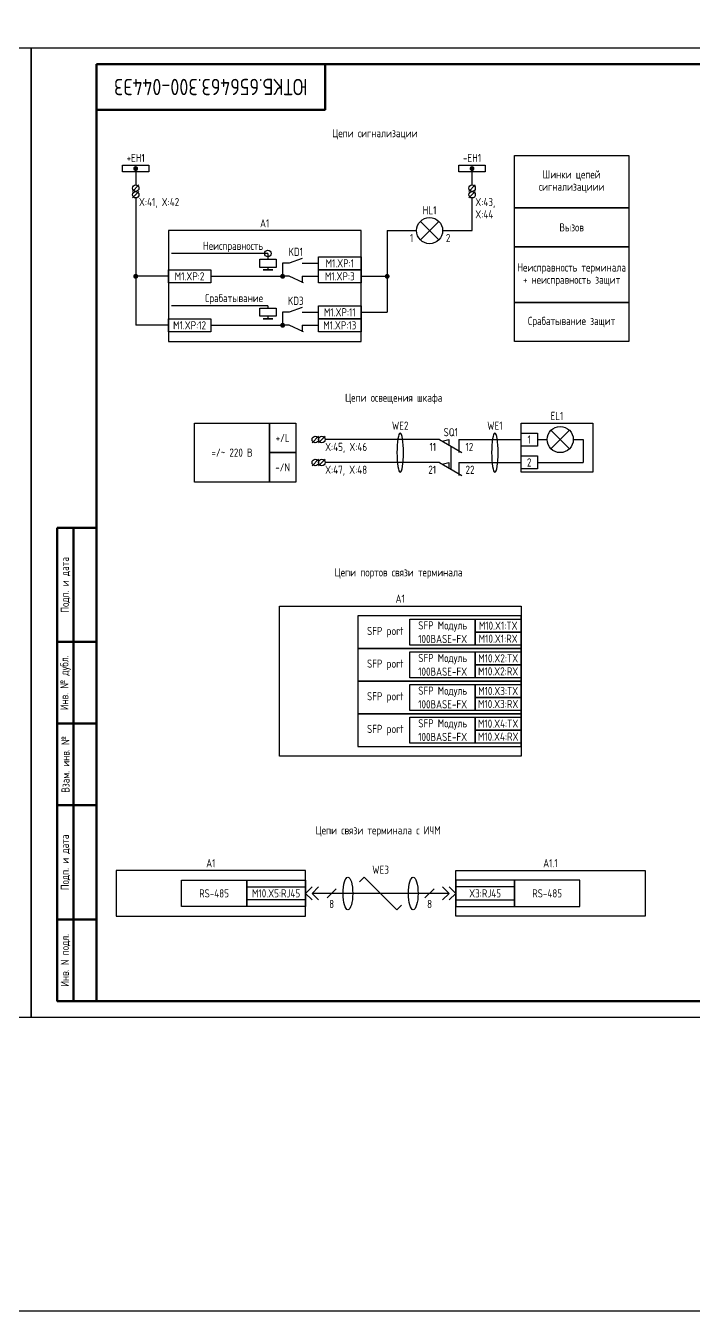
# Model space of a CAD drawing. Header units: millimetres. Extents: x -1036 to 3564, y -90 to 586.
# Drawn here: x 418.3 to 622.8, y -90 to 303.8 of the extents above; entities that cross this region are included whole.
import ezdxf

# ---------------------------------------------------------------- set-up
doc = ezdxf.new("R2010")
doc.units = ezdxf.units.MM
doc.styles.add('Gost_type_A', font='GOST_A.TTF')

# ---------------------------------------------------------------- blocks, each defined once
blk = doc.blocks.new('Формат_А3')
blk.add_lwpolyline([(-420, 297), (0, 297), (0, 0), (-420, 0)], close=True)
at = {"lineweight": 50}
blk.add_lwpolyline([(-400, 292), (-5, 292), (-5, 5), (-400, 5)], close=True, dxfattribs=at)
blk = doc.blocks.new('POINT')
at = {"const_width": 0.75}
blk.add_lwpolyline([(-0.375, 0, 1), (0.375, 0, 1)], format="xyb", close=True, dxfattribs=at)
blk = doc.blocks.new('Шинка')
blk.add_lwpolyline([(-4, 1), (4, 1), (4, -1), (-4, -1)], close=True)
blk.add_blockref('POINT', (0, 0))
blk = doc.blocks.new('Штамп угловой верхний')
at = {"lineweight": 50}
blk.add_lwpolyline([(0, 0), (70, 0), (70, -14), (0, -14)], close=True, dxfattribs=at)
blk = doc.blocks.new('Штамп левый нижний')
at = {"lineweight": 50}
for points in [[(-12, 145), (-7, 145), (-7, 110), (-12, 110)], [(-7, 145), (0, 145), (0, 110), (-7, 110)], [(-12, 110), (-7, 110), (-7, 85), (-12, 85)], [(-7, 110), (0, 110), (0, 85), (-7, 85)], [(-12, 85), (-7, 85), (-7, 60), (-12, 60)], [(-7, 85), (0, 85), (0, 60), (-7, 60)], [(-12, 60), (-7, 60), (-7, 25), (-12, 25)], [(-7, 60), (0, 60), (0, 25), (-7, 25)], [(-12, 25), (-7, 25), (-7, 0), (-12, 0)], [(-7, 25), (0, 25), (0, 0), (-7, 0)]]:
    blk.add_lwpolyline(points, close=True, dxfattribs=at)
at = {"char_height": 2.5, "attachment_point": 5, "rotation": 90, "style": 'Gost_type_A'}
for s, insert, width in [('Подп. и дата', (-9.5, 127.5), 35), ('Инв. № дубл.', (-9.5, 97.5), 25), ('Взам. инв. №', (-9.5, 72.5), 25), ('Подп. и дата', (-9.5, 42.5), 35), ('Инв. N подл.', (-9.5, 12.5), 25)]:
    blk.add_mtext(s, dxfattribs=dict(at, insert=insert, width=width))

msp = doc.modelspace()

# ---------------------------------------------------------------- linework, layer by layer
for p, q in [((452, 260), (452, 255)), ((555, 255), (555, 260)), ((453, 255), (451, 253)), ((453, 253), (451, 251)), ((556, 255), (554, 253)), ((556, 253), (554, 251)), ((555, 253), (555, 253.01)), ((555, 253), (555, 253.01)), ((452, 251), (452, 212)), ((555, 241), (555, 251)), ((529, 241), (538, 241)), ((529, 241), (529, 216)), ((539.17, 243.83), (544.83, 238.17)), ((544.83, 243.83), (539.17, 238.17)), ((546, 241), (555, 241)), ((492.5, 234), (463, 234)), ((492.5, 234), (492.5, 232.25)), ((492.5, 229.75), (492.5, 229)), ((462, 227), (452, 227)), ((503, 227), (503, 225)), ((521, 227), (529, 227)), ((492.5, 218), (463, 218)), ((492.5, 218), (492.5, 217.25)), ((492.5, 214.75), (492.5, 214)), ((521, 216), (529, 216)), ((462, 212), (452, 212)), ((503, 212), (503, 210)), ((508.01, 178), (506.01, 176)), ((510.01, 178), (508.01, 176)), ((579.17, 179.83), (584.83, 174.17)), ((584.83, 179.83), (579.17, 174.17)), ((545, 177), (510.01, 177)), ((545, 177), (551.92, 173)), ((545.87, 176.5), (547.87, 177)), ((547.87, 177), (547.87, 175.34)), ((551, 177), (551, 173)), ((551, 177), (570, 177)), ((575, 177), (578, 177)), ((586, 177), (589, 177)), ((589, 177), (589, 170)), ((508.01, 171), (506.01, 169)), ((510.01, 171), (508.01, 169)), ((545, 170), (510.01, 170)), ((545, 170), (551.92, 166)), ((545.87, 169.5), (547.87, 170)), ((547.87, 170), (547.87, 168.34)), ((551, 170), (551, 166)), ((551, 170), (570, 170)), ((575, 170), (589, 170)), ((504, 38), (506, 40)), ((504, 38), (506, 40)), ((506, 38), (508, 40)), ((506, 38), (508, 40)), ((513.41, 39.41), (510.59, 36.59)), ((520.53, 41.53), (522, 43)), ((522, 43), (532, 33)), ((543.41, 39.41), (540.59, 36.59)), ((548, 38), (546, 40)), ((548, 38), (546, 40)), ((550, 38), (548, 40)), ((550, 38), (548, 40)), ((504, 38), (506, 36)), ((504, 38), (506, 36)), ((548, 38), (506, 38)), ((506, 38), (508, 36)), ((506, 38), (508, 36)), ((548, 38), (546, 36)), ((548, 38), (546, 36)), ((550, 38), (548, 36)), ((550, 38), (548, 36)), ((532, 33), (533.41, 34.41))]:
    msp.add_line(p, q)
at = {"ltscale": 4.32}
for p, q in [((503, 232.5), (499, 231)), ((503.39, 225), (499, 227)), ((503, 217.5), (499, 216)), ((503.39, 210), (499, 212))]:
    msp.add_line(p, q, dxfattribs=at)
at = {"ltscale": 1.08}
for p, q in [((499, 231), (497, 231)), ((497, 231), (497, 227)), ((503, 231), (508, 231)), ((475, 227), (497, 227)), ((499, 227), (497, 227)), ((503, 227), (508, 227)), ((499, 216), (497, 216)), ((497, 216), (497, 212)), ((503, 216), (508, 216)), ((475, 212), (497, 212)), ((499, 212), (497, 212)), ((503, 212), (508, 212))]:
    msp.add_line(p, q, dxfattribs=at)
at = {"ltscale": 0.5}
msp.add_line((548.46, 175), (548.46, 168), dxfattribs=at)
for points in [[(-1036, 586), (3564, 586), (3564, -90), (-1036, -90)], [(603, 248), (568, 248), (568, 264), (603, 264)], [(603, 236), (568, 236), (568, 248), (603, 248)], [(462, 207), (521, 207), (521, 241), (462, 241)], [(508, 233), (521, 233), (521, 229), (508, 229)], [(603, 219), (568, 219), (568, 236), (603, 236)], [(462, 229), (475, 229), (475, 225), (462, 225)], [(495, 232.25), (495, 229.75), (490, 229.75), (490, 232.25)], [(494, 229), (491, 229)], [(508, 229), (521, 229), (521, 225), (508, 225)], [(495, 217.25), (495, 214.75), (490, 214.75), (490, 217.25)], [(508, 218), (521, 218), (521, 214), (508, 214)], [(603, 207), (568, 207), (568, 219), (603, 219)], [(462, 214), (475, 214), (475, 210), (462, 210)], [(494, 214), (491, 214)], [(508, 214), (521, 214), (521, 210), (508, 210)], [(493, 164), (470, 164), (470, 182), (493, 182)], [(501, 173), (493, 173), (493, 182), (501, 182)], [(570, 182), (592, 182), (592, 167), (570, 167)], [(570, 179), (575, 179), (575, 175), (570, 175)], [(501, 164), (493, 164), (493, 173), (501, 173)], [(570, 172), (575, 172), (575, 168), (570, 168)], [(496, 126), (570, 126), (570, 80), (496, 80)], [(520, 113), (570, 113), (570, 123), (520, 123)], [(536, 122), (556, 122), (556, 114), (536, 114)], [(556, 122), (570, 122), (570, 118), (556, 118)], [(556, 118), (570, 118), (570, 114), (556, 114)], [(520, 103), (570, 103), (570, 113), (520, 113)], [(536, 112), (556, 112), (556, 104), (536, 104)], [(556, 112), (570, 112), (570, 108), (556, 108)], [(556, 108), (570, 108), (570, 104), (556, 104)], [(520, 93), (570, 93), (570, 103), (520, 103)], [(536, 102), (556, 102), (556, 94), (536, 94)], [(556, 102), (570, 102), (570, 98), (556, 98)], [(556, 98), (570, 98), (570, 94), (556, 94)], [(520, 83), (570, 83), (570, 93), (520, 93)], [(536, 92), (556, 92), (556, 84), (536, 84)], [(556, 92), (570, 92), (570, 88), (556, 88)], [(556, 88), (570, 88), (570, 84), (556, 84)], [(446, 31), (504, 31), (504, 45), (446, 45)], [(608, 31), (550, 31), (550, 45), (608, 45)], [(466, 42), (486, 42), (486, 34), (466, 34)], [(486, 42), (504, 42), (504, 34), (486, 34)], [(486, 40), (504, 40), (504, 36), (486, 36)], [(568, 42), (550, 42), (550, 34), (568, 34)], [(568, 40), (550, 40), (550, 36), (568, 36)], [(588, 42), (568, 42), (568, 34), (588, 34)]]:
    msp.add_lwpolyline(points, close=True)
for centre, radius in [((452, 254), 1), ((452, 252), 1), ((555, 254), 1), ((555, 252), 1), ((542, 241), 4), ((492.5, 234), 1), ((507.01, 177), 1), ((509.01, 177), 1), ((582, 177), 4), ((507.01, 170), 1), ((509.01, 170), 1)]:
    msp.add_circle(centre, radius)
at = {"extrusion": (0, 0, -1)}
for centre in [(533, 173), (562, 173)]:
    msp.add_ellipse(centre, major_axis=(0, -6), ratio=0.166667, dxfattribs=at)
for centre in [(517, 38), (537, 38)]:
    msp.add_ellipse(centre, major_axis=(0, -5), ratio=0.293778)

# ---------------------------------------------------------------- block references
at = {"color": 1}
for name, p in [('Формат_А3', (420, 0)), ('Формат_А3', (840, 0)), ('Штамп левый нижний', (440, 5))]:
    msp.add_blockref(name, p, dxfattribs=at)
for name, p in [('Штамп угловой верхний', (440, 292)), ('Шинка', (452, 260)), ('Шинка', (555, 260)), ('POINT', (452, 227)), ('POINT', (497, 227)), ('POINT', (529, 227)), ('POINT', (497, 212))]:
    msp.add_blockref(name, p)

# ---------------------------------------------------------------- texts
at = {"insert": (475, 285), "char_height": 5, "width": 70, "attachment_point": 5, "rotation": 180, "style": 'Gost_type_A'}
msp.add_mtext('ЮТКБ.656463.300-044Э3', dxfattribs=at)
at = {"char_height": 2.5, "style": 'Gost_type_A'}
for s, insert, width, attachment_point, line_spacing_factor in [('Цепи сигнализации', (525.25, 270.5), 197.5, 5, 0.9), ('Шинки цепей сигнализациии', (585.5, 256), 35, 5, 0.9), ('X:41, X:42', (453, 251), 16, 1, 0.9), ('X:43,\\PX:44', (556, 251), 16, 1, 0.9), ('A1', (491.5, 242), 59, 8, 0.9), ('Вызов', (585.5, 242), 35, 5, 0.9), ('Неисправность', (491, 236), 37, 6, 0.8), ('Неисправность терминала + неисправность защит', (585.5, 227.5), 35, 5, 0.9), ('Срабатывание защит', (585.5, 213), 35, 5, 0.9), ('Цепи освещения шкафа', (531, 189.5), 122, 5, 0.9), ('EL1', (581, 183), 21.9942, 8, 0.9), ('+/L', (497, 177.5), 8, 5, 0.9), ('=/~ 220 В', (481.5, 173), 23, 5, 0.9), ('X:45, X:46', (510.01, 176), 17.9949, 1, 0.9), ('-/N', (497, 168.5), 8, 5, 0.9), ('X:47, X:48', (510.01, 169), 17.9949, 1, 0.9), ('Цепи портов связи терминала', (532.5, 136), 197, 5, 0.9), ('A1', (533, 127), 74.0002, 8, 0.9), ('Цепи связи терминала с ИЧМ', (526.25, 57), 197.5, 5, 0.9), ('A1', (475, 46), 58.0002, 8, 0.9), ('A1.1', (579, 46), 58.0002, 8, 0.9)]:
    msp.add_mtext(s, dxfattribs=dict(at, insert=insert, width=width, attachment_point=attachment_point, line_spacing_factor=line_spacing_factor))
for s, insert, width, attachment_point in [('+EH1', (452, 262), 10, 8), ('-EH1', (555, 262), 10, 8), ('HL1', (542, 246), 14, 8), ('1', (537, 240), 6, 3), ('2', (547, 240), 6, 1), ('KD1', (501, 234.5), 8, 5), ('M1.XP:1', (514.5, 231), 13, 5), ('M1.XP:2', (468.5, 227), 13, 5), ('M1.XP:3', (514.5, 227), 13, 5), ('KD3', (501, 219.5), 8, 5), ('M1.XP:11', (514.5, 216), 13, 5), ('M1.XP:12', (468.5, 212), 13, 5), ('M1.XP:13', (514.5, 212), 13, 5), ('WE2', (533, 180), 10, 8), ('WE1', (562, 180), 10, 8), ('SQ1', (548.46, 178), 10, 8), ('1', (572.5, 177), 5, 5), ('11', (544, 176), 6, 3), ('12', (553, 176), 6, 1), ('2', (572.5, 170), 5, 5), ('21', (544, 169), 6, 3), ('22', (553, 169), 6, 1), ('SFP port', (534, 118), 20, 6), ('SFP Mодуль 100BASE-FX', (546, 118), 19.9998, 5), ('M10.X1:TX', (563, 120), 14, 5), ('M10.X1:RX', (563, 116), 14, 5), ('SFP Mодуль 100BASE-FX', (546, 108), 19.9998, 5), ('M10.X2:TX', (563, 110), 14, 5), ('SFP port', (534, 108), 20, 6), ('M10.X2:RX', (563, 106), 14, 5), ('SFP port', (534, 98), 20, 6), ('SFP Mодуль 100BASE-FX', (546, 98), 19.9998, 5), ('M10.X3:TX', (563, 100), 14, 5), ('M10.X3:RX', (563, 96), 14, 5), ('SFP Mодуль 100BASE-FX', (546, 88), 19.9998, 5), ('M10.X4:TX', (563, 90), 14, 5), ('SFP port', (534, 88), 20, 6), ('M10.X4:RX', (563, 86), 14, 5), ('WE3', (527, 44), 20, 8), ('RS-485', (476, 38), 19.9998, 5), ('M10.X5:RJ45', (495, 38), 18.0002, 5), ('8', (512, 36), 20, 2), ('8', (542, 36), 20, 2), ('X3:RJ45', (559, 38), 18.0002, 5), ('RS-485', (578, 38), 19.9998, 5)]:
    msp.add_mtext(s, dxfattribs=dict(at, insert=insert, width=width, attachment_point=attachment_point))
at = {"color": 6, "insert": (491, 220), "char_height": 2.5, "width": 37, "attachment_point": 6, "line_spacing_factor": 0.8, "style": 'Gost_type_A'}
msp.add_mtext('Срабатывание', dxfattribs=at)

doc.saveas('drawing.dxf')
